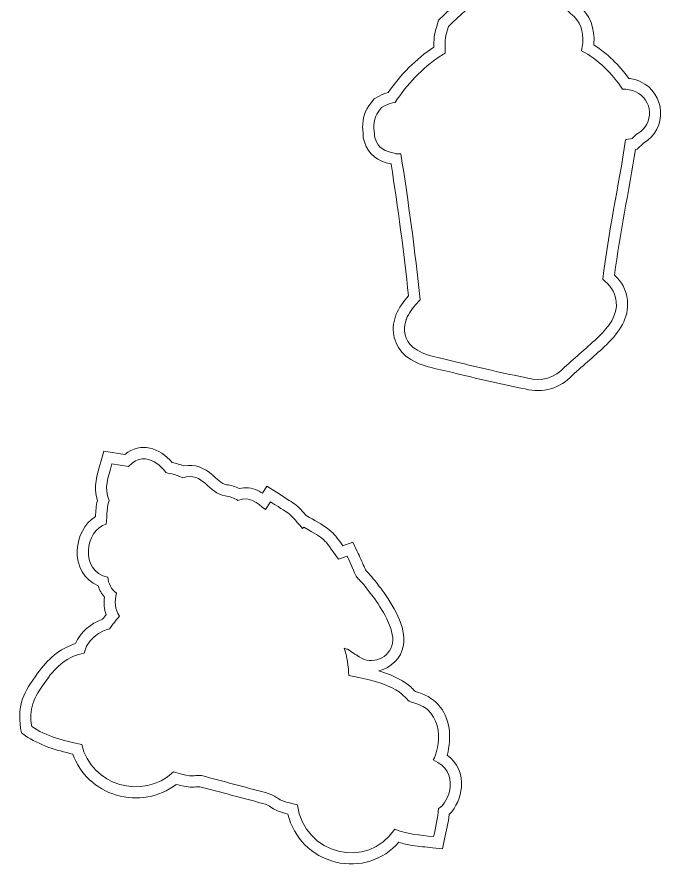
# Model space of a CAD drawing. Header units: millimetres. Extents: x -1956 to 3160, y -604 to 586.
# Drawn here: x -1291.5 to -1117.2, y -183.1 to 45.5 of the extents above; entities that cross this region are included whole.
import ezdxf

# ---------------------------------------------------------------- set-up
doc = ezdxf.new("R2010")
doc.units = ezdxf.units.MM
doc.header["$MEASUREMENT"] = 0
doc.layers.add('Katman 1', color=7, linetype='Continuous')

msp = doc.modelspace()

# ---------------------------------------------------------------- linework, layer by layer
at = {"layer": 'Katman 1', "color": 22, "lineweight": 20}
for points, knots in [([(-1131.4748, -23.6844), (-1129.623, -25.5967), (-1128.3898, -27.2984), (-1128.0598, -30.4059), (-1127.5439, -35.2638), (-1130.3106, -39.0585), (-1133.602, -42.2674), (-1136.5551, -45.1465), (-1139.7477, -47.7563), (-1142.7982, -50.5275), (-1146.0074, -54.0309), (-1150.8087, -55.4714), (-1155.4052, -54.2137), (-1161.9231, -52.9073), (-1168.4089, -51.4239), (-1174.8576, -49.8116), (-1178.9993, -48.7761), (-1183.9697, -48.1731), (-1187.362, -45.3803), (-1190.6035, -42.7116), (-1191.5173, -38.5662), (-1190.1644, -34.6642), (-1190.1644, -34.6642), (-1190.1119, -34.5128), (-1190.1119, -34.5128), (-1190.1119, -34.5128), (-1190.0533, -34.3635), (-1190.0533, -34.3635), (-1189.2995, -32.442), (-1188.0406, -30.7973), (-1186.6916, -29.2588), (-1187.9347, -17.4428), (-1189.5356, -5.6668), (-1191.3384, 6.0762), (-1191.3384, 6.0762), (-1191.4525, 6.1389), (-1191.4525, 6.1389), (-1194.815, 6.7517), (-1197.3748, 8.5545), (-1198.4605, 12.0002), (-1198.4605, 12.0002), (-1198.8034, 13.0888), (-1198.8034, 13.0888), (-1198.8034, 13.0888), (-1198.8259, 14.1251), (-1198.8259, 14.1251), (-1198.8708, 14.7008), (-1198.9634, 15.2489), (-1198.9763, 15.8381), (-1199.0286, 18.2302), (-1198.3128, 20.5183), (-1196.7919, 22.3804), (-1196.7919, 22.3804), (-1195.861, 23.5201), (-1195.861, 23.5201), (-1195.861, 23.5201), (-1194.5856, 24.2538), (-1194.5856, 24.2538), (-1193.6997, 24.7635), (-1192.9539, 25.0428), (-1192.1111, 25.2605), (-1188.7952, 29.9926), (-1184.7769, 34.2185), (-1179.9216, 37.3946), (-1179.9129, 37.401), (-1179.9042, 37.4075), (-1179.8956, 37.4139), (-1179.9108, 39.1952), (-1179.7711, 40.8823), (-1179.2286, 42.6337), (-1179.2286, 42.6337), (-1178.6217, 44.593), (-1178.6217, 44.593), (-1178.6217, 44.593), (-1177.147, 46.0186), (-1177.147, 46.0186), (-1174.9309, 48.1609), (-1172.5829, 50.1487), (-1170.2232, 52.1253), (-1170.672, 52.7933), (-1171.0645, 53.5084), (-1171.4165, 54.2934), (-1175.2122, 61.4239), (-1171.6501, 70.92), (-1164.6838, 74.6183), (-1164.6838, 74.6183), (-1164.5907, 74.6678), (-1164.5907, 74.6678), (-1164.5907, 74.6678), (-1164.4964, 74.7149), (-1164.4964, 74.7149), (-1156.4021, 78.7553), (-1146.1326, 75.1206), (-1142.7754, 66.6386), (-1140.5481, 61.6771), (-1141.2663, 55.8324), (-1144.3382, 51.4708), (-1143.3197, 50.5296), (-1142.299, 49.5907), (-1141.2702, 48.6608), (-1137.9693, 46.1072), (-1136.7074, 42.3387), (-1137.0456, 38.2477), (-1137.0525, 38.164), (-1137.0606, 38.0803), (-1137.0696, 37.9965), (-1133.4082, 35.6546), (-1130.2265, 32.5731), (-1127.7098, 29.0304), (-1126.6409, 28.8937), (-1125.605, 28.6162), (-1124.5936, 28.16), (-1117.7954, 25.0938), (-1117.1995, 15.4149), (-1123.7071, 11.7075), (-1123.7239, 11.6969), (-1123.7407, 11.6862), (-1123.7574, 11.6753), (-1123.7574, 11.6753), (-1125.4061, 10.0771), (-1125.4061, 10.0771), (-1125.4061, 10.0771), (-1125.8917, 10.004), (-1125.8917, 10.004), (-1127.6669, -1.2381), (-1130.0768, -12.3872), (-1131.4748, -23.6844)], [0, 0, 0, 0, 0.02380952, 0.02380952, 0.02380952, 0.04761905, 0.04761905, 0.04761905, 0.07142857, 0.07142857, 0.07142857, 0.0952381, 0.0952381, 0.0952381, 0.11904762, 0.11904762, 0.11904762, 0.14285714, 0.14285714, 0.14285714, 0.16666667, 0.16666667, 0.16666667, 0.19047619, 0.19047619, 0.19047619, 0.21428571, 0.21428571, 0.21428571, 0.23809524, 0.23809524, 0.23809524, 0.26190476, 0.26190476, 0.26190476, 0.28571429, 0.28571429, 0.28571429, 0.30952381, 0.30952381, 0.30952381, 0.33333333, 0.33333333, 0.33333333, 0.35714286, 0.35714286, 0.35714286, 0.38095238, 0.38095238, 0.38095238, 0.4047619, 0.4047619, 0.4047619, 0.42857143, 0.42857143, 0.42857143, 0.45238095, 0.45238095, 0.45238095, 0.47619048, 0.47619048, 0.47619048, 0.5, 0.5, 0.5, 0.52380952, 0.52380952, 0.52380952, 0.54761905, 0.54761905, 0.54761905, 0.57142857, 0.57142857, 0.57142857, 0.5952381, 0.5952381, 0.5952381, 0.61904762, 0.61904762, 0.61904762, 0.64285714, 0.64285714, 0.64285714, 0.66666667, 0.66666667, 0.66666667, 0.69047619, 0.69047619, 0.69047619, 0.71428571, 0.71428571, 0.71428571, 0.73809524, 0.73809524, 0.73809524, 0.76190476, 0.76190476, 0.76190476, 0.78571429, 0.78571429, 0.78571429, 0.80952381, 0.80952381, 0.80952381, 0.83333333, 0.83333333, 0.83333333, 0.85714286, 0.85714286, 0.85714286, 0.88095238, 0.88095238, 0.88095238, 0.9047619, 0.9047619, 0.9047619, 0.92857143, 0.92857143, 0.92857143, 0.95238095, 0.95238095, 0.95238095, 0.97619048, 0.97619048, 0.97619048, 1, 1, 1, 1]), ([(-1165.97, 51.7765), (-1167.0597, 52.774), (-1167.9521, 53.8666), (-1168.7211, 55.6154), (-1171.8153, 61.2893), (-1168.8129, 69.0225), (-1163.2771, 71.9686), (-1163.2771, 71.9686), (-1163.2172, 72.0004), (-1163.2172, 72.0004), (-1163.2172, 72.0004), (-1163.1565, 72.0307), (-1163.1565, 72.0307), (-1156.5934, 75.2982), (-1148.2216, 72.3579), (-1145.5401, 65.4714), (-1143.3458, 60.6588), (-1144.6352, 54.7943), (-1148.5084, 51.2418), (-1146.74, 49.6073), (-1144.9775, 47.9663), (-1143.1902, 46.3524), (-1140.6476, 44.4336), (-1139.7774, 41.6153), (-1140.0354, 38.4948), (-1140.0755, 38.0091), (-1140.2265, 37.1883), (-1140.3315, 36.4465), (-1135.8942, 34.0079), (-1132.1198, 30.3878), (-1129.3701, 26.1345), (-1128.1343, 26.1304), (-1126.9686, 25.9402), (-1125.827, 25.4253), (-1121.1994, 23.3381), (-1120.8378, 16.7433), (-1125.2441, 14.2848), (-1125.3989, 14.1863), (-1125.5573, 14.0844), (-1125.6889, 13.9811), (-1125.6889, 13.9811), (-1126.8037, 12.9005), (-1126.8037, 12.9005), (-1126.8037, 12.9005), (-1128.2416, 12.684), (-1128.2416, 12.684), (-1128.3337, 12.644), (-1128.433, 12.5943), (-1128.5365, 12.5382), (-1130.407, 0.0835), (-1133.1775, -12.2575), (-1134.6264, -24.7711), (-1132.9451, -26.4324), (-1131.3563, -27.772), (-1131.043, -30.7227), (-1130.6347, -34.5673), (-1133.1214, -37.609), (-1135.6962, -40.1193), (-1138.6285, -42.9781), (-1141.8821, -45.6355), (-1144.9245, -48.4062), (-1147.4113, -51.1903), (-1151.0994, -52.3195), (-1154.7071, -51.2939), (-1161.1748, -49.9996), (-1167.7377, -48.4994), (-1174.13, -46.9012), (-1177.6071, -46.0319), (-1182.6806, -45.3485), (-1185.4552, -43.0642), (-1187.7368, -41.1858), (-1188.2654, -38.3435), (-1187.3299, -35.647), (-1187.3299, -35.647), (-1187.2971, -35.5524), (-1187.2971, -35.5524), (-1187.2971, -35.5524), (-1187.2605, -35.4591), (-1187.2605, -35.4591), (-1186.6417, -33.8824), (-1185.5107, -32.4593), (-1184.3999, -31.1956), (-1184.1426, -30.9029), (-1183.855, -30.6003), (-1183.5677, -30.2946), (-1184.9122, -17.2238), (-1186.6994, -4.2015), (-1188.721, 8.7808), (-1188.8031, 8.7847), (-1188.8736, 8.7874), (-1188.9272, 8.7892), (-1188.9272, 8.7892), (-1190.1197, 8.8296), (-1190.1197, 8.8296), (-1190.1197, 8.8296), (-1190.4623, 9.0178), (-1190.4623, 9.0178), (-1192.8335, 9.3476), (-1194.7825, 10.3092), (-1195.5991, 12.9017), (-1195.5991, 12.9017), (-1195.8134, 13.5819), (-1195.8134, 13.5819), (-1195.8134, 13.5819), (-1195.8283, 14.2688), (-1195.8283, 14.2688), (-1195.8674, 14.8207), (-1195.9644, 15.3294), (-1195.977, 15.9037), (-1196.0137, 17.5825), (-1195.5424, 19.1678), (-1194.4684, 20.4826), (-1194.4684, 20.4826), (-1193.8866, 21.1949), (-1193.8866, 21.1949), (-1193.8866, 21.1949), (-1193.0895, 21.6535), (-1193.0895, 21.6535), (-1191.9785, 22.2927), (-1191.2392, 22.4029), (-1190.3042, 22.5907), (-1187.0683, 27.4168), (-1183.0904, 31.7565), (-1178.1968, 34.9378), (-1177.7218, 35.3018), (-1177.2892, 35.5374), (-1176.8438, 35.778), (-1176.8537, 36.0938), (-1176.8709, 36.3979), (-1176.8788, 36.6434), (-1176.9359, 38.4095), (-1176.8908, 40.0419), (-1176.3629, 41.7461), (-1176.3629, 41.7461), (-1175.9836, 42.9707), (-1175.9836, 42.9707), (-1175.9836, 42.9707), (-1175.0619, 43.8617), (-1175.0619, 43.8617), (-1172.1648, 46.6622), (-1169.0412, 49.1876), (-1165.97, 51.7765)], [0, 0, 0, 0, 0.0212766, 0.0212766, 0.0212766, 0.04255319, 0.04255319, 0.04255319, 0.06382979, 0.06382979, 0.06382979, 0.08510638, 0.08510638, 0.08510638, 0.10638298, 0.10638298, 0.10638298, 0.12765957, 0.12765957, 0.12765957, 0.14893617, 0.14893617, 0.14893617, 0.17021277, 0.17021277, 0.17021277, 0.19148936, 0.19148936, 0.19148936, 0.21276596, 0.21276596, 0.21276596, 0.23404255, 0.23404255, 0.23404255, 0.25531915, 0.25531915, 0.25531915, 0.27659574, 0.27659574, 0.27659574, 0.29787234, 0.29787234, 0.29787234, 0.31914894, 0.31914894, 0.31914894, 0.34042553, 0.34042553, 0.34042553, 0.36170213, 0.36170213, 0.36170213, 0.38297872, 0.38297872, 0.38297872, 0.40425532, 0.40425532, 0.40425532, 0.42553191, 0.42553191, 0.42553191, 0.44680851, 0.44680851, 0.44680851, 0.46808511, 0.46808511, 0.46808511, 0.4893617, 0.4893617, 0.4893617, 0.5106383, 0.5106383, 0.5106383, 0.53191489, 0.53191489, 0.53191489, 0.55319149, 0.55319149, 0.55319149, 0.57446809, 0.57446809, 0.57446809, 0.59574468, 0.59574468, 0.59574468, 0.61702128, 0.61702128, 0.61702128, 0.63829787, 0.63829787, 0.63829787, 0.65957447, 0.65957447, 0.65957447, 0.68085106, 0.68085106, 0.68085106, 0.70212766, 0.70212766, 0.70212766, 0.72340426, 0.72340426, 0.72340426, 0.74468085, 0.74468085, 0.74468085, 0.76595745, 0.76595745, 0.76595745, 0.78723404, 0.78723404, 0.78723404, 0.80851064, 0.80851064, 0.80851064, 0.82978723, 0.82978723, 0.82978723, 0.85106383, 0.85106383, 0.85106383, 0.87234043, 0.87234043, 0.87234043, 0.89361702, 0.89361702, 0.89361702, 0.91489362, 0.91489362, 0.91489362, 0.93617021, 0.93617021, 0.93617021, 0.95744681, 0.95744681, 0.95744681, 0.9787234, 0.9787234, 0.9787234, 1, 1, 1, 1]), ([(-1194.6684, -129.7275), (-1192.527, -130.375), (-1190.4568, -131.1844), (-1188.6754, -132.2182), (-1187.6165, -132.8326), (-1186.6533, -133.5363), (-1185.767, -134.3809), (-1185.4835, -134.6511), (-1185.1518, -135.0392), (-1184.8499, -135.3169), (-1179.8268, -136.5439), (-1176.5516, -140.0384), (-1175.8163, -145.2089), (-1175.5173, -147.3116), (-1175.679, -149.983), (-1176.3303, -152.3193), (-1173.6467, -154.3197), (-1172.2015, -157.3518), (-1172.5219, -161.0002), (-1172.7362, -163.4397), (-1173.8832, -166.3926), (-1175.7829, -168.224), (-1176.0163, -170.4271), (-1176.5666, -172.6209), (-1177.0122, -174.7752), (-1177.0122, -174.7752), (-1177.5639, -177.4426), (-1177.5639, -177.4426), (-1177.5639, -177.4426), (-1180.272, -177.1503), (-1180.272, -177.1503), (-1182.0647, -176.9568), (-1183.8783, -176.8151), (-1185.6583, -176.5278), (-1186.9037, -176.3268), (-1188.1012, -176.0465), (-1189.2884, -175.6991), (-1193.4781, -180.4883), (-1199.8205, -182.5369), (-1206.1536, -180.9925), (-1212.673, -179.4026), (-1217.4131, -174.4668), (-1219.0278, -168.1376), (-1220.5348, -167.7448), (-1222.0415, -167.2294), (-1223.3243, -166.4183), (-1224.3364, -165.7784), (-1224.548, -165.6089), (-1225.7821, -165.2756), (-1231.3835, -163.7628), (-1236.9896, -162.2678), (-1242.6024, -160.798), (-1243.3268, -160.772), (-1243.9232, -160.9034), (-1244.661, -160.9072), (-1245.9817, -160.914), (-1247.5389, -160.5583), (-1248.9575, -160.1689), (-1253.4881, -163.6242), (-1259.3665, -164.6867), (-1264.9024, -163.0501), (-1270.4229, -161.4181), (-1274.704, -157.375), (-1276.5936, -152.0411), (-1280.9694, -151.103), (-1285.7423, -149.5823), (-1289.3111, -147.1318), (-1289.3111, -147.1318), (-1290.3862, -146.3937), (-1290.3862, -146.3937), (-1290.3862, -146.3937), (-1290.5798, -145.1041), (-1290.5798, -145.1041), (-1291.5369, -138.7282), (-1289.7247, -135.5042), (-1286.0404, -130.3845), (-1283.4058, -126.7234), (-1280.1464, -123.7496), (-1275.874, -122.4591), (-1274.5682, -119.3045), (-1271.8535, -117.034), (-1268.6122, -115.9192), (-1268.3075, -115.5021), (-1267.9925, -115.0925), (-1267.6678, -114.6908), (-1268.2114, -113.1885), (-1268.3274, -111.6118), (-1268.1422, -109.9927), (-1268.8975, -109.1075), (-1269.4608, -108.0789), (-1269.8114, -106.9695), (-1273.5854, -105.3785), (-1275.6304, -101.6455), (-1275.4259, -97.3766), (-1275.2593, -93.8977), (-1273.5476, -90.2246), (-1270.5338, -88.4111), (-1270.4518, -86.9851), (-1270.3772, -85.4536), (-1270.0295, -84.1204), (-1271.26, -80.2599), (-1270.0866, -77.4265), (-1269.0254, -73.5018), (-1269.0254, -73.5018), (-1268.3259, -70.9151), (-1268.3259, -70.9151), (-1268.3259, -70.9151), (-1262.6758, -71.777), (-1262.6758, -71.777), (-1258.3718, -68.2834), (-1253.4232, -69.9859), (-1249.964, -73.9449), (-1248.8425, -74.186), (-1247.8787, -74.3943), (-1246.8295, -74.8332), (-1243.8903, -74.2682), (-1241.478, -75.2782), (-1239.1333, -77.2949), (-1238.2369, -78.0659), (-1236.7009, -79.7219), (-1235.4618, -79.8563), (-1234.2419, -79.9886), (-1233.0876, -80.3358), (-1232.0137, -80.8769), (-1230.3296, -80.5121), (-1228.6719, -80.6517), (-1227.0218, -81.4573), (-1226.5993, -81.6636), (-1226.2051, -81.9), (-1225.826, -82.1537), (-1225.826, -82.1537), (-1224.6474, -80.2243), (-1224.6474, -80.2243), (-1224.6474, -80.2243), (-1222.0642, -81.8893), (-1222.0642, -81.8893), (-1220.9272, -82.6221), (-1219.782, -83.3374), (-1218.6378, -84.0583), (-1217.9869, -84.4684), (-1217.3299, -84.8839), (-1216.7359, -85.3746), (-1216.166, -85.8453), (-1215.6751, -86.3759), (-1215.183, -86.9251), (-1214.8231, -87.3268), (-1214.4648, -87.7289), (-1214.1056, -88.1302), (-1214.1056, -88.1302), (-1213.2261, -88.6406), (-1213.2261, -88.6406), (-1211.3667, -89.7197), (-1208.9567, -90.9248), (-1207.3898, -92.3874), (-1206.3055, -93.3997), (-1205.2594, -94.8482), (-1204.2993, -96.2351), (-1204.2993, -96.2351), (-1201.5567, -95.2185), (-1201.5567, -95.2185), (-1201.5567, -95.2185), (-1200.4008, -97.7595), (-1200.4008, -97.7595), (-1199.7848, -99.1136), (-1199.1805, -100.4731), (-1198.5635, -101.8266), (-1198.4209, -102.1393), (-1198.2191, -102.6377), (-1198.0311, -102.9293), (-1197.7005, -103.3114), (-1197.2943, -103.6834), (-1196.949, -104.0732), (-1195.8151, -105.3532), (-1194.7621, -106.7578), (-1193.7502, -108.1344), (-1190.999, -111.8772), (-1187.1793, -118.0432), (-1188.0168, -122.8333), (-1188.6486, -126.4467), (-1191.4351, -128.9608), (-1194.6684, -129.7275)], [0, 0, 0, 0, 0.01666667, 0.01666667, 0.01666667, 0.03333333, 0.03333333, 0.03333333, 0.05, 0.05, 0.05, 0.06666667, 0.06666667, 0.06666667, 0.08333333, 0.08333333, 0.08333333, 0.1, 0.1, 0.1, 0.11666667, 0.11666667, 0.11666667, 0.13333333, 0.13333333, 0.13333333, 0.15, 0.15, 0.15, 0.16666667, 0.16666667, 0.16666667, 0.18333333, 0.18333333, 0.18333333, 0.2, 0.2, 0.2, 0.21666667, 0.21666667, 0.21666667, 0.23333333, 0.23333333, 0.23333333, 0.25, 0.25, 0.25, 0.26666667, 0.26666667, 0.26666667, 0.28333333, 0.28333333, 0.28333333, 0.3, 0.3, 0.3, 0.31666667, 0.31666667, 0.31666667, 0.33333333, 0.33333333, 0.33333333, 0.35, 0.35, 0.35, 0.36666667, 0.36666667, 0.36666667, 0.38333333, 0.38333333, 0.38333333, 0.4, 0.4, 0.4, 0.41666667, 0.41666667, 0.41666667, 0.43333333, 0.43333333, 0.43333333, 0.45, 0.45, 0.45, 0.46666667, 0.46666667, 0.46666667, 0.48333333, 0.48333333, 0.48333333, 0.5, 0.5, 0.5, 0.51666667, 0.51666667, 0.51666667, 0.53333333, 0.53333333, 0.53333333, 0.55, 0.55, 0.55, 0.56666667, 0.56666667, 0.56666667, 0.58333333, 0.58333333, 0.58333333, 0.6, 0.6, 0.6, 0.61666667, 0.61666667, 0.61666667, 0.63333333, 0.63333333, 0.63333333, 0.65, 0.65, 0.65, 0.66666667, 0.66666667, 0.66666667, 0.68333333, 0.68333333, 0.68333333, 0.7, 0.7, 0.7, 0.71666667, 0.71666667, 0.71666667, 0.73333333, 0.73333333, 0.73333333, 0.75, 0.75, 0.75, 0.76666667, 0.76666667, 0.76666667, 0.78333333, 0.78333333, 0.78333333, 0.8, 0.8, 0.8, 0.81666667, 0.81666667, 0.81666667, 0.83333333, 0.83333333, 0.83333333, 0.85, 0.85, 0.85, 0.86666667, 0.86666667, 0.86666667, 0.88333333, 0.88333333, 0.88333333, 0.9, 0.9, 0.9, 0.91666667, 0.91666667, 0.91666667, 0.93333333, 0.93333333, 0.93333333, 0.95, 0.95, 0.95, 0.96666667, 0.96666667, 0.96666667, 0.98333333, 0.98333333, 0.98333333, 1, 1, 1, 1]), ([(-1203.0122, -123.9742), (-1203.3059, -123.8683), (-1203.6285, -123.7547), (-1203.9323, -123.6714), (-1203.194, -125.7878), (-1202.6944, -128.7202), (-1202.7119, -130.9632), (-1187.1892, -133.6877), (-1187.9268, -137.7025), (-1185.8141, -138.1724), (-1176.3805, -140.2708), (-1178.4195, -150.8099), (-1180.0772, -153.6356), (-1172.578, -156.706), (-1175.8648, -165.1584), (-1178.6779, -166.6727), (-1178.7571, -169.0324), (-1179.4572, -171.7849), (-1179.95, -174.1676), (-1184.1809, -173.7109), (-1186.1923, -173.6785), (-1190.3724, -172.1931), (-1197.687, -183.0988), (-1214.5484, -179.1584), (-1216.4641, -165.6586), (-1223.1485, -164.2019), (-1220.9618, -163.5039), (-1224.9999, -162.3794), (-1230.7113, -160.8706), (-1236.411, -159.3173), (-1242.1259, -157.8216), (-1244.8947, -157.5943), (-1243.6458, -158.6027), (-1249.6635, -156.8455), (-1257.8843, -164.4805), (-1271.6225, -160.5485), (-1274.2313, -149.453), (-1278.6215, -148.6428), (-1283.9637, -147.1644), (-1287.613, -144.6587), (-1288.3396, -139.8186), (-1287.4612, -137.4949), (-1283.6054, -132.1368), (-1281.0797, -128.627), (-1277.908, -125.7546), (-1273.5259, -124.9781), (-1272.4024, -119.669), (-1266.7627, -118.4976), (-1266.7561, -118.493), (-1265.9512, -117.3069), (-1265.0558, -116.1818), (-1264.0825, -115.1291), (-1265.4081, -113.2356), (-1265.4292, -111.1336), (-1264.912, -108.9222), (-1266.3206, -107.8984), (-1267.1071, -106.3119), (-1267.2194, -104.6325), (-1274.9284, -103.1499), (-1273.2513, -91.8836), (-1267.6764, -90.4282), (-1267.4223, -88.031), (-1267.5178, -85.3908), (-1266.8424, -84.096), (-1268.3333, -80.5495), (-1267.1647, -78.1136), (-1266.1294, -74.2849), (-1266.1294, -74.2849), (-1261.6893, -74.9622), (-1261.6893, -74.9622), (-1256.6424, -69.4803), (-1251.6753, -76.6096), (-1251.6424, -76.6309), (-1251.4125, -76.7793), (-1249.1118, -76.9197), (-1247.1468, -78.0106), (-1241.6569, -76.2163), (-1240.2712, -82.3522), (-1235.7853, -82.8388), (-1234.5357, -82.9744), (-1233.4177, -83.4242), (-1232.419, -84.1214), (-1228.9193, -82.7996), (-1227.5186, -84.7321), (-1224.9711, -86.509), (-1224.9711, -86.509), (-1223.6894, -84.4109), (-1223.6894, -84.4109), (-1217.178, -88.6076), (-1219.6331, -86.5691), (-1215.049, -91.5588), (-1215.049, -91.5588), (-1214.7319, -91.2353), (-1214.7319, -91.2353), (-1208.6485, -94.7658), (-1209.7935, -93.7513), (-1205.4382, -99.8567), (-1205.4382, -99.8567), (-1203.1315, -99.0017), (-1203.1315, -99.0017), (-1198.9089, -108.284), (-1202.2078, -101.6936), (-1196.1674, -109.9112), (-1194.0316, -112.8169), (-1190.3192, -118.5829), (-1190.972, -122.3166), (-1191.6816, -126.3751), (-1196.598, -128.2514), (-1199.9173, -126.016), (-1200.9347, -125.3309), (-1201.9499, -124.5954), (-1203.0122, -123.9742)], [0, 0, 0, 0, 0.02702703, 0.02702703, 0.02702703, 0.05405405, 0.05405405, 0.05405405, 0.08108108, 0.08108108, 0.08108108, 0.10810811, 0.10810811, 0.10810811, 0.13513514, 0.13513514, 0.13513514, 0.16216216, 0.16216216, 0.16216216, 0.18918919, 0.18918919, 0.18918919, 0.21621622, 0.21621622, 0.21621622, 0.24324324, 0.24324324, 0.24324324, 0.27027027, 0.27027027, 0.27027027, 0.2972973, 0.2972973, 0.2972973, 0.32432432, 0.32432432, 0.32432432, 0.35135135, 0.35135135, 0.35135135, 0.37837838, 0.37837838, 0.37837838, 0.40540541, 0.40540541, 0.40540541, 0.43243243, 0.43243243, 0.43243243, 0.45945946, 0.45945946, 0.45945946, 0.48648649, 0.48648649, 0.48648649, 0.51351351, 0.51351351, 0.51351351, 0.54054054, 0.54054054, 0.54054054, 0.56756757, 0.56756757, 0.56756757, 0.59459459, 0.59459459, 0.59459459, 0.62162162, 0.62162162, 0.62162162, 0.64864865, 0.64864865, 0.64864865, 0.67567568, 0.67567568, 0.67567568, 0.7027027, 0.7027027, 0.7027027, 0.72972973, 0.72972973, 0.72972973, 0.75675676, 0.75675676, 0.75675676, 0.78378378, 0.78378378, 0.78378378, 0.81081081, 0.81081081, 0.81081081, 0.83783784, 0.83783784, 0.83783784, 0.86486486, 0.86486486, 0.86486486, 0.89189189, 0.89189189, 0.89189189, 0.91891892, 0.91891892, 0.91891892, 0.94594595, 0.94594595, 0.94594595, 0.97297297, 0.97297297, 0.97297297, 1, 1, 1, 1])]:
    msp.add_open_spline(points, degree=3, knots=knots, dxfattribs=at)

doc.saveas('drawing.dxf')
